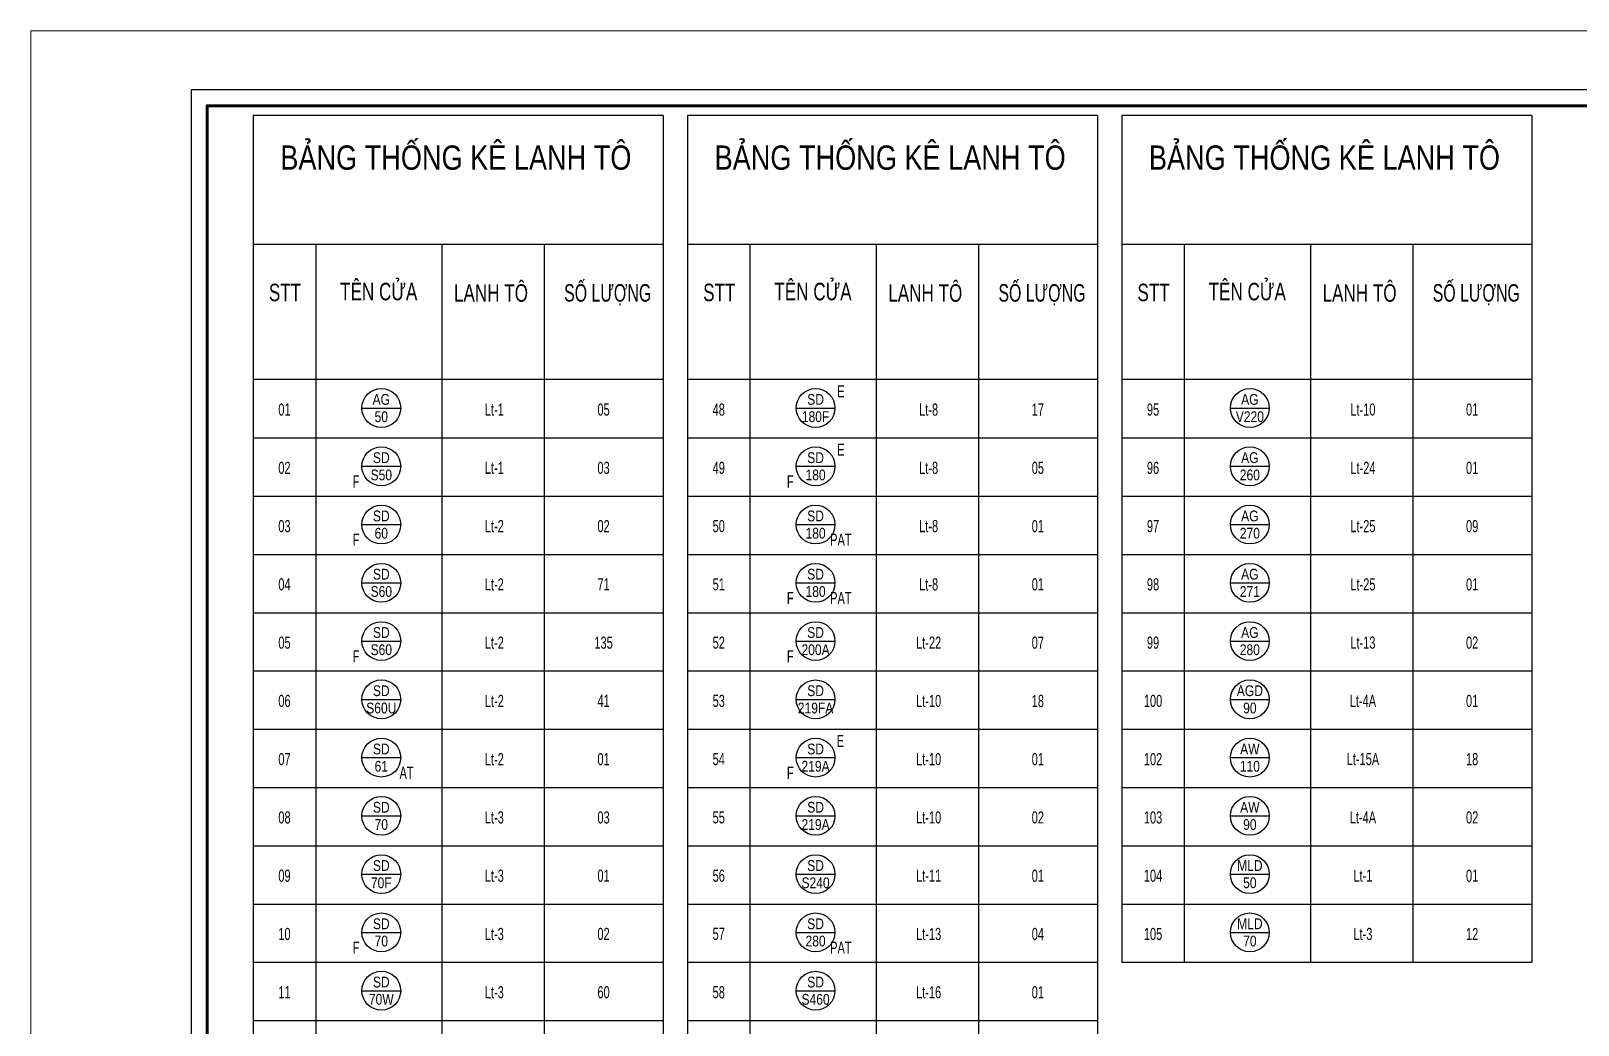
# Model space of a CAD drawing. Header units: millimetres. Extents: x 0 to 23128, y 0 to 16335.
# Drawn here: x 0 to 7968, y 11218 to 16335 of the extents above; entities that cross this region are included whole.
import ezdxf
from ezdxf.enums import TextEntityAlignment as Align

# ---------------------------------------------------------------- set-up
doc = ezdxf.new("R2010")
doc.units = ezdxf.units.MM
doc.header["$LTSCALE"] = 100
doc.header["$MEASUREMENT"] = 0
doc.layers.get('0').update_dxf_attribs({"lineweight": 20})
doc.layers.get('Defpoints').update_dxf_attribs({"color": 40, "lineweight": 20})
for name, color, linetype in [('CDC-KHUNGTEN', 9, 'Continuous'), ('CDC.03.BORDER', 3, 'Continuous'), ('CDC.06.TEXT', 2, 'Continuous'), ('KCS_CHI', 1, 'Continuous')]:
    doc.layers.add(name, color=color, linetype=linetype)
doc.styles.add('ARIAL', font='arial.ttf', dxfattribs={"width": 0.6})
doc.styles.add('JAPAN-EE', font='arial.ttf', dxfattribs={"width": 0.6})

# ---------------------------------------------------------------- blocks, each defined once
blk = doc.blocks.new('NS-SSMK1')
blk.add_line((-900, 0), (900, 0))
blk.add_circle((0, 0), 900)
blk = doc.blocks.new('Khung tên chuẩn')
at = {"layer": 'CDC-KHUNGTEN', "color": 8}
blk.add_lwpolyline([(75096, 1100), (83000, 1100), (83000, 58300), (3000, 58300), (3000, 1100), (75096, 1100)], dxfattribs=at)
at = {"layer": 'CDC-KHUNGTEN', "color": 255, "lineweight": 60}
blk.add_lwpolyline([(74900, 1400), (74900, 58000), (3300, 58000), (3300, 1400), (74900, 1400)], close=True, dxfattribs=at)
at = {"layer": 'Defpoints', "color": 1, "ltscale": 0.2}
blk.add_lwpolyline([(0, 0), (0, 59400), (84100, 59400), (84100, 0), (0, 0)], close=True, dxfattribs=at)

msp = doc.modelspace()

# ---------------------------------------------------------------- linework, layer by layer
at = {"layer": 'CDC.03.BORDER'}
for p, q in [((3256.7, 15900), (1145, 15900)), ((1145, 15900), (1145, 442.9)), ((3256.7, 15900), (3256.7, 442.9)), ((5493.4, 15900), (3381.7, 15900)), ((3381.7, 15900), (3381.7, 442.9)), ((5493.4, 15900), (5493.4, 442.9)), ((7730.1, 15900), (5618.4, 15900)), ((5618.4, 15900), (5618.4, 11540.6)), ((7730.1, 15900), (7730.1, 11540.6)), ((3256.7, 15235.4), (1145, 15235.4)), ((1466.6, 15235.4), (1466.6, 442.9)), ((2116.9, 15235.4), (2116.9, 442.9)), ((2643.5, 15235.4), (2643.5, 6141.7)), ((2643.5, 15235.4), (2643.5, 6141.7)), ((2643.5, 15235.4), (2643.5, 442.9)), ((5493.4, 15235.4), (3381.7, 15235.4)), ((3703.3, 15235.4), (3703.3, 442.9)), ((4353.6, 15235.4), (4353.6, 442.9)), ((4880.2, 15235.4), (4880.2, 442.9)), ((4880.2, 15235.4), (4880.2, 442.9)), ((4880.2, 15235.4), (4880.2, 442.9)), ((7730.1, 15235.4), (5618.4, 15235.4)), ((5940, 15235.4), (5940, 11540.6)), ((6590.3, 15235.4), (6590.3, 11540.6)), ((7116.9, 15235.4), (7116.9, 11540.6)), ((7116.9, 15235.4), (7116.9, 11540.6)), ((7116.9, 15235.4), (7116.9, 11540.6)), ((2643.5, 14887.7), (2643.5, 14887.7)), ((4880.2, 14887.7), (4880.2, 14887.7)), ((7116.9, 14887.7), (7116.9, 14887.7)), ((3256.7, 14540), (1145, 14540)), ((5493.4, 14540), (3381.7, 14540)), ((7730.1, 14540), (5618.4, 14540)), ((5618.4, 11540.6), (7730.1, 11540.6))]:
    msp.add_line(p, q, dxfattribs=at)
at = {"layer": 'KCS_CHI'}
for p, q in [((1145, 14240.1), (3256.7, 14240.1)), ((3381.7, 14240.1), (5493.4, 14240.1)), ((5618.4, 14240.1), (7730.1, 14240.1)), ((1145, 13940.2), (3256.7, 13940.2)), ((3381.7, 13940.2), (5493.4, 13940.2)), ((5618.4, 13940.2), (7730.1, 13940.2)), ((1145, 13640.2), (3256.7, 13640.2)), ((3381.7, 13640.2), (5493.4, 13640.2)), ((5618.4, 13640.2), (7730.1, 13640.2)), ((1145, 13340.3), (3256.7, 13340.3)), ((3381.7, 13340.3), (5493.4, 13340.3)), ((5618.4, 13340.3), (7730.1, 13340.3)), ((1145, 13040.3), (3256.7, 13040.3)), ((3381.7, 13040.3), (5493.4, 13040.3)), ((5618.4, 13040.3), (7730.1, 13040.3)), ((1145, 12740.4), (3256.7, 12740.4)), ((3381.7, 12740.4), (5493.4, 12740.4)), ((5618.4, 12740.4), (7730.1, 12740.4)), ((5618.4, 12740.4), (7730.1, 12740.4)), ((1145, 12440.5), (3256.7, 12440.5)), ((3381.7, 12440.5), (5493.4, 12440.5)), ((5618.4, 12440.5), (7730.1, 12440.5)), ((1145, 12140.5), (3256.7, 12140.5)), ((3381.7, 12140.5), (5493.4, 12140.5)), ((5618.4, 12140.5), (7730.1, 12140.5)), ((1145, 11840.6), (3256.7, 11840.6)), ((3381.7, 11840.6), (5493.4, 11840.6)), ((5618.4, 11840.6), (7730.1, 11840.6)), ((1145, 11540.6), (3256.7, 11540.6)), ((3381.7, 11540.6), (5493.4, 11540.6)), ((1145, 11240.7), (3256.7, 11240.7)), ((3381.7, 11240.7), (5493.4, 11240.7))]:
    msp.add_line(p, q, dxfattribs=at)

# ---------------------------------------------------------------- block references
at = {"xscale": 0.2750000000014552, "yscale": 0.2750000000014552, "zscale": 0.2750000000014552}
msp.add_blockref('Khung tên chuẩn', (0, 0), dxfattribs=at)
at = {"layer": 'CDC.06.TEXT'}
ref = msp.add_blockref('NS-SSMK1', (1804.4, 14393.9), dxfattribs=dict(at, xscale=0.1111111119389534, yscale=0.1111111119389534, zscale=0.1111111119389534))
ref.add_attrib('建具記号', 'AG', dxfattribs={"layer": '0', "height": 55.56, "style": 'JAPAN-EE', "width": 0.8}).set_placement((1804.4, 14438.3), align=Align.MIDDLE)
ref.add_attrib('番号', '50', dxfattribs={"layer": '0', "height": 55.56, "style": 'JAPAN-EE', "width": 0.8}).set_placement((1804.4, 14349.4), align=Align.MIDDLE)
ref = msp.add_blockref('NS-SSMK1', (4041.1, 14393.9), dxfattribs=dict(at, xscale=0.1111111119389534, yscale=0.1111111119389534, zscale=0.1111111119389534))
ref.add_attrib('建具記号', 'SD', dxfattribs={"layer": '0', "height": 55.56, "style": 'JAPAN-EE', "width": 0.8}).set_placement((4041.1, 14438.3), align=Align.MIDDLE)
ref.add_attrib('番号', '180F', dxfattribs={"layer": '0', "height": 55.56, "style": 'JAPAN-EE', "width": 0.8}).set_placement((4041.1, 14349.4), align=Align.MIDDLE)
ref = msp.add_blockref('NS-SSMK1', (6277.8, 14393.9), dxfattribs=dict(at, xscale=0.1111111119389534, yscale=0.1111111119389534, zscale=0.1111111119389534))
ref.add_attrib('建具記号', 'AG', dxfattribs={"layer": '0', "height": 55.56, "style": 'JAPAN-EE', "width": 0.8}).set_placement((6277.8, 14438.3), align=Align.MIDDLE)
ref.add_attrib('番号', 'V220', dxfattribs={"layer": '0', "height": 55.56, "style": 'JAPAN-EE', "width": 0.8}).set_placement((6277.8, 14349.4), align=Align.MIDDLE)
ref = msp.add_blockref('NS-SSMK1', (1804.4, 14093.9), dxfattribs=dict(at, xscale=0.1111111119389534, yscale=0.1111111119389534, zscale=0.1111111119389534))
ref.add_attrib('建具記号', 'SD', dxfattribs={"layer": '0', "height": 55.56, "style": 'JAPAN-EE', "width": 0.8}).set_placement((1804.4, 14138.4), align=Align.MIDDLE)
ref.add_attrib('番号', 'S50', dxfattribs={"layer": '0', "height": 55.56, "style": 'JAPAN-EE', "width": 0.8}).set_placement((1804.4, 14049.5), align=Align.MIDDLE)
ref = msp.add_blockref('NS-SSMK1', (4041.1, 14093.9), dxfattribs=dict(at, xscale=0.1111111119389534, yscale=0.1111111119389534, zscale=0.1111111119389534))
ref.add_attrib('建具記号', 'SD', dxfattribs={"layer": '0', "height": 55.56, "style": 'JAPAN-EE', "width": 0.8}).set_placement((4041.1, 14138.4), align=Align.MIDDLE)
ref.add_attrib('番号', '180', dxfattribs={"layer": '0', "height": 55.56, "style": 'JAPAN-EE', "width": 0.8}).set_placement((4041.1, 14049.5), align=Align.MIDDLE)
ref = msp.add_blockref('NS-SSMK1', (6277.8, 14093.9), dxfattribs=dict(at, xscale=0.1111111119389534, yscale=0.1111111119389534, zscale=0.1111111119389534))
ref.add_attrib('建具記号', 'AG', dxfattribs={"layer": '0', "height": 55.56, "style": 'JAPAN-EE', "width": 0.8}).set_placement((6277.8, 14138.4), align=Align.MIDDLE)
ref.add_attrib('番号', '260', dxfattribs={"layer": '0', "height": 55.56, "style": 'JAPAN-EE', "width": 0.8}).set_placement((6277.8, 14049.5), align=Align.MIDDLE)
ref = msp.add_blockref('NS-SSMK1', (1804.4, 13794), dxfattribs=dict(at, xscale=0.1111111119389534, yscale=0.1111111119389534, zscale=0.1111111119389534))
ref.add_attrib('建具記号', 'SD', dxfattribs={"layer": '0', "height": 55.56, "style": 'JAPAN-EE', "width": 0.8}).set_placement((1804.4, 13838.4), align=Align.MIDDLE)
ref.add_attrib('番号', '60', dxfattribs={"layer": '0', "height": 55.56, "style": 'JAPAN-EE', "width": 0.8}).set_placement((1804.4, 13749.5), align=Align.MIDDLE)
ref = msp.add_blockref('NS-SSMK1', (4041.1, 13794), dxfattribs=dict(at, xscale=0.1111111119389534, yscale=0.1111111119389534, zscale=0.1111111119389534))
ref.add_attrib('建具記号', 'SD', dxfattribs={"layer": '0', "height": 55.56, "style": 'JAPAN-EE', "width": 0.8}).set_placement((4041.1, 13838.4), align=Align.MIDDLE)
ref.add_attrib('番号', '180', dxfattribs={"layer": '0', "height": 55.56, "style": 'JAPAN-EE', "width": 0.8}).set_placement((4041.1, 13749.5), align=Align.MIDDLE)
ref = msp.add_blockref('NS-SSMK1', (6277.8, 13794), dxfattribs=dict(at, xscale=0.1111111119389534, yscale=0.1111111119389534, zscale=0.1111111119389534))
ref.add_attrib('建具記号', 'AG', dxfattribs={"layer": '0', "height": 55.56, "style": 'JAPAN-EE', "width": 0.8}).set_placement((6277.8, 13838.4), align=Align.MIDDLE)
ref.add_attrib('番号', '270', dxfattribs={"layer": '0', "height": 55.56, "style": 'JAPAN-EE', "width": 0.8}).set_placement((6277.8, 13749.5), align=Align.MIDDLE)
ref = msp.add_blockref('NS-SSMK1', (1804.4, 13494), dxfattribs=dict(at, xscale=0.1111111119389534, yscale=0.1111111119389534, zscale=0.1111111119389534))
ref.add_attrib('建具記号', 'SD', dxfattribs={"layer": '0', "height": 55.56, "style": 'JAPAN-EE', "width": 0.8}).set_placement((1804.4, 13538.5), align=Align.MIDDLE)
ref.add_attrib('番号', 'S60', dxfattribs={"layer": '0', "height": 55.56, "style": 'JAPAN-EE', "width": 0.8}).set_placement((1804.4, 13449.6), align=Align.MIDDLE)
ref = msp.add_blockref('NS-SSMK1', (4041.1, 13494), dxfattribs=dict(at, xscale=0.1111111119389534, yscale=0.1111111119389534, zscale=0.1111111119389534))
ref.add_attrib('建具記号', 'SD', dxfattribs={"layer": '0', "height": 55.56, "style": 'JAPAN-EE', "width": 0.8}).set_placement((4041.1, 13538.5), align=Align.MIDDLE)
ref.add_attrib('番号', '180', dxfattribs={"layer": '0', "height": 55.56, "style": 'JAPAN-EE', "width": 0.8}).set_placement((4041.1, 13449.6), align=Align.MIDDLE)
ref = msp.add_blockref('NS-SSMK1', (6277.8, 13494), dxfattribs=dict(at, xscale=0.1111111119389534, yscale=0.1111111119389534, zscale=0.1111111119389534))
ref.add_attrib('建具記号', 'AG', dxfattribs={"layer": '0', "height": 55.56, "style": 'JAPAN-EE', "width": 0.8}).set_placement((6277.8, 13538.5), align=Align.MIDDLE)
ref.add_attrib('番号', '271', dxfattribs={"layer": '0', "height": 55.56, "style": 'JAPAN-EE', "width": 0.8}).set_placement((6277.8, 13449.6), align=Align.MIDDLE)
ref = msp.add_blockref('NS-SSMK1', (1804.4, 13194.1), dxfattribs=dict(at, xscale=0.1111111119389534, yscale=0.1111111119389534, zscale=0.1111111119389534))
ref.add_attrib('建具記号', 'SD', dxfattribs={"layer": '0', "height": 55.56, "style": 'JAPAN-EE', "width": 0.8}).set_placement((1804.4, 13238.5), align=Align.MIDDLE)
ref.add_attrib('番号', 'S60', dxfattribs={"layer": '0', "height": 55.56, "style": 'JAPAN-EE', "width": 0.8}).set_placement((1804.4, 13149.7), align=Align.MIDDLE)
ref = msp.add_blockref('NS-SSMK1', (4041.1, 13194.1), dxfattribs=dict(at, xscale=0.1111111119389534, yscale=0.1111111119389534, zscale=0.1111111119389534))
ref.add_attrib('建具記号', 'SD', dxfattribs={"layer": '0', "height": 55.56, "style": 'JAPAN-EE', "width": 0.8}).set_placement((4041.1, 13238.5), align=Align.MIDDLE)
ref.add_attrib('番号', '200A', dxfattribs={"layer": '0', "height": 55.56, "style": 'JAPAN-EE', "width": 0.8}).set_placement((4041.1, 13149.7), align=Align.MIDDLE)
ref = msp.add_blockref('NS-SSMK1', (6277.8, 13194.1), dxfattribs=dict(at, xscale=0.1111111119389534, yscale=0.1111111119389534, zscale=0.1111111119389534))
ref.add_attrib('建具記号', 'AG', dxfattribs={"layer": '0', "height": 55.56, "style": 'JAPAN-EE', "width": 0.8}).set_placement((6277.8, 13238.5), align=Align.MIDDLE)
ref.add_attrib('番号', '280', dxfattribs={"layer": '0', "height": 55.56, "style": 'JAPAN-EE', "width": 0.8}).set_placement((6277.8, 13149.7), align=Align.MIDDLE)
ref = msp.add_blockref('NS-SSMK1', (1804.4, 12894.2), dxfattribs=dict(at, xscale=0.1111111119389534, yscale=0.1111111119389534, zscale=0.1111111119389534))
ref.add_attrib('建具記号', 'SD', dxfattribs={"layer": '0', "height": 55.56, "style": 'JAPAN-EE', "width": 0.8}).set_placement((1804.4, 12938.6), align=Align.MIDDLE)
ref.add_attrib('番号', 'S60U', dxfattribs={"layer": '0', "height": 55.56, "style": 'JAPAN-EE', "width": 0.8}).set_placement((1804.4, 12849.7), align=Align.MIDDLE)
ref = msp.add_blockref('NS-SSMK1', (4041.1, 12894.1), dxfattribs=dict(at, xscale=0.1111111119389534, yscale=0.1111111119389534, zscale=0.1111111119389534))
ref.add_attrib('建具記号', 'SD', dxfattribs={"layer": '0', "height": 55.56, "style": 'JAPAN-EE', "width": 0.8}).set_placement((4041.1, 12938.6), align=Align.MIDDLE)
ref.add_attrib('番号', '219FA', dxfattribs={"layer": '0', "height": 55.56, "style": 'JAPAN-EE', "width": 0.8}).set_placement((4041.1, 12849.7), align=Align.MIDDLE)
ref = msp.add_blockref('NS-SSMK1', (6277.8, 12894.2), dxfattribs=dict(at, xscale=0.1111111119389534, yscale=0.1111111119389534, zscale=0.1111111119389534))
ref.add_attrib('建具記号', 'AGD', dxfattribs={"layer": '0', "height": 55.56, "style": 'JAPAN-EE', "width": 0.8}).set_placement((6277.8, 12938.6), align=Align.MIDDLE)
ref.add_attrib('番号', '90', dxfattribs={"layer": '0', "height": 55.56, "style": 'JAPAN-EE', "width": 0.8}).set_placement((6277.8, 12849.7), align=Align.MIDDLE)
ref = msp.add_blockref('NS-SSMK1', (1804.4, 12594.2), dxfattribs=dict(at, xscale=0.1111111119389534, yscale=0.1111111119389534, zscale=0.1111111119389534))
ref.add_attrib('建具記号', 'SD', dxfattribs={"layer": '0', "height": 55.56, "style": 'JAPAN-EE', "width": 0.8}).set_placement((1804.4, 12638.7), align=Align.MIDDLE)
ref.add_attrib('番号', '61', dxfattribs={"layer": '0', "height": 55.56, "style": 'JAPAN-EE', "width": 0.8}).set_placement((1804.4, 12549.8), align=Align.MIDDLE)
ref = msp.add_blockref('NS-SSMK1', (4041.1, 12594.2), dxfattribs=dict(at, xscale=0.1111111119389534, yscale=0.1111111119389534, zscale=0.1111111119389534))
ref.add_attrib('建具記号', 'SD', dxfattribs={"layer": '0', "height": 55.56, "style": 'JAPAN-EE', "width": 0.8}).set_placement((4041.1, 12638.6), align=Align.MIDDLE)
ref.add_attrib('番号', '219A', dxfattribs={"layer": '0', "height": 55.56, "style": 'JAPAN-EE', "width": 0.8}).set_placement((4041.1, 12549.8), align=Align.MIDDLE)
ref = msp.add_blockref('NS-SSMK1', (6277.8, 12594.2), dxfattribs=dict(at, xscale=0.1111111119389534, yscale=0.1111111119389534, zscale=0.1111111119389534))
ref.add_attrib('建具記号', 'AW', dxfattribs={"layer": '0', "height": 55.56, "style": 'JAPAN-EE', "width": 0.8}).set_placement((6277.8, 12638.7), align=Align.MIDDLE)
ref.add_attrib('番号', '110', dxfattribs={"layer": '0', "height": 55.56, "style": 'JAPAN-EE', "width": 0.8}).set_placement((6277.8, 12549.8), align=Align.MIDDLE)
ref = msp.add_blockref('NS-SSMK1', (1804.4, 12294.3), dxfattribs=dict(at, xscale=0.1111111119389534, yscale=0.1111111119389534, zscale=0.1111111119389534))
ref.add_attrib('建具記号', 'SD', dxfattribs={"layer": '0', "height": 55.56, "style": 'JAPAN-EE', "width": 0.8}).set_placement((1804.4, 12338.7), align=Align.MIDDLE)
ref.add_attrib('番号', '70', dxfattribs={"layer": '0', "height": 55.56, "style": 'JAPAN-EE', "width": 0.8}).set_placement((1804.4, 12249.8), align=Align.MIDDLE)
ref = msp.add_blockref('NS-SSMK1', (4041.1, 12294.3), dxfattribs=dict(at, xscale=0.1111111119389534, yscale=0.1111111119389534, zscale=0.1111111119389534))
ref.add_attrib('建具記号', 'SD', dxfattribs={"layer": '0', "height": 55.56, "style": 'JAPAN-EE', "width": 0.8}).set_placement((4041.1, 12338.7), align=Align.MIDDLE)
ref.add_attrib('番号', '219A', dxfattribs={"layer": '0', "height": 55.56, "style": 'JAPAN-EE', "width": 0.8}).set_placement((4041.1, 12249.8), align=Align.MIDDLE)
ref = msp.add_blockref('NS-SSMK1', (6277.8, 12294.3), dxfattribs=dict(at, xscale=0.1111111119389534, yscale=0.1111111119389534, zscale=0.1111111119389534))
ref.add_attrib('建具記号', 'AW', dxfattribs={"layer": '0', "height": 55.56, "style": 'JAPAN-EE', "width": 0.8}).set_placement((6277.8, 12338.7), align=Align.MIDDLE)
ref.add_attrib('番号', '90', dxfattribs={"layer": '0', "height": 55.56, "style": 'JAPAN-EE', "width": 0.8}).set_placement((6277.8, 12249.8), align=Align.MIDDLE)
ref = msp.add_blockref('NS-SSMK1', (1804.4, 11994.3), dxfattribs=dict(at, xscale=0.1111111119389534, yscale=0.1111111119389534, zscale=0.1111111119389534))
ref.add_attrib('建具記号', 'SD', dxfattribs={"layer": '0', "height": 55.56, "style": 'JAPAN-EE', "width": 0.8}).set_placement((1804.4, 12038.8), align=Align.MIDDLE)
ref.add_attrib('番号', '70F', dxfattribs={"layer": '0', "height": 55.56, "style": 'JAPAN-EE', "width": 0.8}).set_placement((1804.4, 11949.9), align=Align.MIDDLE)
ref = msp.add_blockref('NS-SSMK1', (4041.1, 11994.3), dxfattribs=dict(at, xscale=0.1111111119389534, yscale=0.1111111119389534, zscale=0.1111111119389534))
ref.add_attrib('建具記号', 'SD', dxfattribs={"layer": '0', "height": 55.56, "style": 'JAPAN-EE', "width": 0.8}).set_placement((4041.1, 12038.8), align=Align.MIDDLE)
ref.add_attrib('番号', 'S240', dxfattribs={"layer": '0', "height": 55.56, "style": 'JAPAN-EE', "width": 0.8}).set_placement((4041.1, 11949.9), align=Align.MIDDLE)
ref = msp.add_blockref('NS-SSMK1', (6277.8, 11994.3), dxfattribs=dict(at, xscale=0.1111111119389534, yscale=0.1111111119389534, zscale=0.1111111119389534))
ref.add_attrib('建具記号', 'MLD', dxfattribs={"layer": '0', "height": 55.56, "style": 'JAPAN-EE', "width": 0.8}).set_placement((6277.8, 12038.8), align=Align.MIDDLE)
ref.add_attrib('番号', '50', dxfattribs={"layer": '0', "height": 55.56, "style": 'JAPAN-EE', "width": 0.8}).set_placement((6277.8, 11949.9), align=Align.MIDDLE)
ref = msp.add_blockref('NS-SSMK1', (1804.4, 11694.4), dxfattribs=dict(at, xscale=0.1111111119389534, yscale=0.1111111119389534, zscale=0.1111111119389534))
ref.add_attrib('建具記号', 'SD', dxfattribs={"layer": '0', "height": 55.56, "style": 'JAPAN-EE', "width": 0.8}).set_placement((1804.4, 11738.8), align=Align.MIDDLE)
ref.add_attrib('番号', '70', dxfattribs={"layer": '0', "height": 55.56, "style": 'JAPAN-EE', "width": 0.8}).set_placement((1804.4, 11650), align=Align.MIDDLE)
ref = msp.add_blockref('NS-SSMK1', (4041.1, 11694.4), dxfattribs=dict(at, xscale=0.1111111119389534, yscale=0.1111111119389534, zscale=0.1111111119389534))
ref.add_attrib('建具記号', 'SD', dxfattribs={"layer": '0', "height": 55.56, "style": 'JAPAN-EE', "width": 0.8}).set_placement((4041.1, 11738.8), align=Align.MIDDLE)
ref.add_attrib('番号', '280', dxfattribs={"layer": '0', "height": 55.56, "style": 'JAPAN-EE', "width": 0.8}).set_placement((4041.1, 11650), align=Align.MIDDLE)
ref = msp.add_blockref('NS-SSMK1', (6277.8, 11694.4), dxfattribs=dict(at, xscale=0.1111111119389534, yscale=0.1111111119389534, zscale=0.1111111119389534))
ref.add_attrib('建具記号', 'MLD', dxfattribs={"layer": '0', "height": 55.56, "style": 'JAPAN-EE', "width": 0.8}).set_placement((6277.8, 11738.8), align=Align.MIDDLE)
ref.add_attrib('番号', '70', dxfattribs={"layer": '0', "height": 55.56, "style": 'JAPAN-EE', "width": 0.8}).set_placement((6277.8, 11650), align=Align.MIDDLE)
ref = msp.add_blockref('NS-SSMK1', (1804.4, 11394.5), dxfattribs=dict(at, xscale=0.1111111119389534, yscale=0.1111111119389534, zscale=0.1111111119389534))
ref.add_attrib('建具記号', 'SD', dxfattribs={"layer": '0', "height": 55.56, "style": 'JAPAN-EE', "width": 0.8}).set_placement((1804.4, 11438.9), align=Align.MIDDLE)
ref.add_attrib('番号', '70W', dxfattribs={"layer": '0', "height": 55.56, "style": 'JAPAN-EE', "width": 0.8}).set_placement((1804.4, 11350), align=Align.MIDDLE)
ref = msp.add_blockref('NS-SSMK1', (4041.1, 11394.4), dxfattribs=dict(at, xscale=0.1111111119389534, yscale=0.1111111119389534, zscale=0.1111111119389534))
ref.add_attrib('建具記号', 'SD', dxfattribs={"layer": '0', "height": 55.56, "style": 'JAPAN-EE', "width": 0.8}).set_placement((4041.1, 11438.9), align=Align.MIDDLE)
ref.add_attrib('番号', 'S460', dxfattribs={"layer": '0', "height": 55.56, "style": 'JAPAN-EE', "width": 0.8}).set_placement((4041.1, 11350), align=Align.MIDDLE)

# ---------------------------------------------------------------- texts
at = {"layer": 'CDC.06.TEXT', "style": 'ARIAL'}
for s, height, width, p in [('BẢNG THỐNG KÊ LANH TÔ', 125, 0.8, (2188.5, 15701)), ('BẢNG THỐNG KÊ LANH TÔ', 125, 0.8, (4425.2, 15701)), ('BẢNG THỐNG KÊ LANH TÔ', 125, 0.8, (6661.9, 15701)), ('TÊN CỬA', 90, 0.7, (1791.1, 15006.4)), ('TÊN CỬA', 90, 0.7, (4027.8, 15006.4)), ('TÊN CỬA', 90, 0.7, (6264.5, 15006.4)), ('STT', 90, 0.7, (1308.5, 14988.9)), ('LANH TÔ', 90, 0.7, (2369.4, 14997.6)), ('SỐ LƯỢNG', 90, 0.65, (2970.5, 14990.3)), ('STT', 90, 0.7, (3545.2, 14988.9)), ('LANH TÔ', 90, 0.7, (4606.1, 14997.6)), ('SỐ LƯỢNG', 90, 0.65, (5207.2, 14990.3)), ('STT', 90, 0.7, (5781.9, 14988.9)), ('LANH TÔ', 90, 0.7, (6842.8, 14997.6)), ('SỐ LƯỢNG', 90, 0.65, (7443.9, 14990.3)), ('E', 62.5, 0.65, (4171.4, 14479.5)), ('01', 62.5, 0.65, (1305.7, 14386)), ('Lt-1', 62.5, 0.65, (2386.7, 14386)), ('05', 62.5, 0.65, (2949.2, 14386)), ('48', 62.5, 0.65, (3542.4, 14386)), ('Lt-8', 62.5, 0.65, (4623.4, 14386)), ('17', 62.5, 0.65, (5185.9, 14386)), ('95', 62.5, 0.65, (5779.1, 14386)), ('Lt-10', 62.5, 0.65, (6860.1, 14386)), ('01', 62.5, 0.65, (7422.6, 14386)), ('E', 62.5, 0.65, (4171.4, 14179.5)), ('02', 62.5, 0.65, (1305.7, 14086)), ('Lt-1', 62.5, 0.65, (2386.7, 14086)), ('03', 62.5, 0.65, (2949.2, 14086)), ('49', 62.5, 0.65, (3542.4, 14086)), ('Lt-8', 62.5, 0.65, (4623.4, 14086)), ('05', 62.5, 0.65, (5185.9, 14086)), ('96', 62.5, 0.65, (5779.1, 14086)), ('Lt-24', 62.5, 0.65, (6860.1, 14086)), ('01', 62.5, 0.65, (7422.6, 14086)), ('F', 62.5, 0.65, (1674.1, 14015.7)), ('F', 62.5, 0.65, (3910.8, 14015.7)), ('03', 62.5, 0.65, (1305.7, 13786.1)), ('Lt-2', 62.5, 0.65, (2386.7, 13786.1)), ('02', 62.5, 0.65, (2949.2, 13786.1)), ('50', 62.5, 0.65, (3542.4, 13786.1)), ('Lt-8', 62.5, 0.65, (4623.4, 13786.1)), ('01', 62.5, 0.65, (5185.9, 13786.1)), ('97', 62.5, 0.65, (5779.1, 13786.1)), ('Lt-25', 62.5, 0.65, (6860.1, 13786.1)), ('09', 62.5, 0.65, (7422.6, 13786.1)), ('F', 62.5, 0.65, (1674.1, 13715.8)), ('PAT', 62.5, 0.65, (4171.4, 13715.8)), ('04', 62.5, 0.65, (1305.7, 13486.1)), ('Lt-2', 62.5, 0.65, (2386.7, 13486.1)), ('71', 62.5, 0.65, (2949.2, 13486.1)), ('51', 62.5, 0.65, (3542.4, 13486.1)), ('Lt-8', 62.5, 0.65, (4623.4, 13486.1)), ('01', 62.5, 0.65, (5185.9, 13486.1)), ('98', 62.5, 0.65, (5779.1, 13486.1)), ('Lt-25', 62.5, 0.65, (6860.1, 13486.1)), ('01', 62.5, 0.65, (7422.6, 13486.1)), ('F', 62.5, 0.65, (3910.8, 13415.8)), ('PAT', 62.5, 0.65, (4171.4, 13415.8)), ('05', 62.5, 0.65, (1305.7, 13186.2)), ('Lt-2', 62.5, 0.65, (2386.7, 13186.2)), ('135', 62.5, 0.65, (2949.2, 13186.2)), ('52', 62.5, 0.65, (3542.4, 13186.2)), ('Lt-22', 62.5, 0.65, (4623.4, 13186.2)), ('07', 62.5, 0.65, (5185.9, 13186.2)), ('99', 62.5, 0.65, (5779.1, 13186.2)), ('Lt-13', 62.5, 0.65, (6860.1, 13186.2)), ('02', 62.5, 0.65, (7422.6, 13186.2)), ('F', 62.5, 0.65, (1674.1, 13115.9)), ('F', 62.5, 0.65, (3910.8, 13115.9)), ('06', 62.5, 0.65, (1305.7, 12886.3)), ('Lt-2', 62.5, 0.65, (2386.7, 12886.3)), ('41', 62.5, 0.65, (2949.2, 12886.3)), ('53', 62.5, 0.65, (3542.4, 12886.3)), ('Lt-10', 62.5, 0.65, (4623.4, 12886.2)), ('18', 62.5, 0.65, (5185.9, 12886.2)), ('100', 62.5, 0.65, (5779.1, 12886.3)), ('Lt-4A', 62.5, 0.65, (6860.1, 12886.3)), ('01', 62.5, 0.65, (7422.6, 12886.3)), ('E', 62.5, 0.65, (4168.9, 12679.9)), ('07', 62.5, 0.65, (1305.7, 12586.3)), ('Lt-2', 62.5, 0.65, (2386.7, 12586.3)), ('01', 62.5, 0.65, (2949.2, 12586.3)), ('54', 62.5, 0.65, (3542.4, 12586.3)), ('Lt-10', 62.5, 0.65, (4623.4, 12586.3)), ('01', 62.5, 0.65, (5185.9, 12586.3)), ('102', 62.5, 0.65, (5779.1, 12586.3)), ('Lt-15A', 62.5, 0.65, (6860.1, 12586.3)), ('18', 62.5, 0.65, (7422.6, 12586.3)), ('AT', 62.5, 0.65, (1934.7, 12516)), ('F', 62.5, 0.65, (3910.8, 12516)), ('08', 62.5, 0.65, (1305.7, 12286.4)), ('Lt-3', 62.5, 0.65, (2386.7, 12286.4)), ('03', 62.5, 0.65, (2949.2, 12286.4)), ('55', 62.5, 0.65, (3542.4, 12286.4)), ('Lt-10', 62.5, 0.65, (4623.4, 12286.4)), ('02', 62.5, 0.65, (5185.9, 12286.4)), ('103', 62.5, 0.65, (5779.1, 12286.4)), ('Lt-4A', 62.5, 0.65, (6860.1, 12286.4)), ('02', 62.5, 0.65, (7422.6, 12286.4)), ('09', 62.5, 0.65, (1305.7, 11986.4)), ('Lt-3', 62.5, 0.65, (2386.7, 11986.4)), ('01', 62.5, 0.65, (2949.2, 11986.4)), ('56', 62.5, 0.65, (3542.4, 11986.4)), ('Lt-11', 62.5, 0.65, (4623.4, 11986.4)), ('01', 62.5, 0.65, (5185.9, 11986.4)), ('104', 62.5, 0.65, (5779.1, 11986.4)), ('Lt-1', 62.5, 0.65, (6860.1, 11986.4)), ('01', 62.5, 0.65, (7422.6, 11986.4)), ('10', 62.5, 0.65, (1305.7, 11686.5)), ('Lt-3', 62.5, 0.65, (2386.7, 11686.5)), ('02', 62.5, 0.65, (2949.2, 11686.5)), ('57', 62.5, 0.65, (3542.4, 11686.5)), ('Lt-13', 62.5, 0.65, (4623.4, 11686.5)), ('04', 62.5, 0.65, (5185.9, 11686.5)), ('105', 62.5, 0.65, (5779.1, 11686.5)), ('Lt-3', 62.5, 0.65, (6860.1, 11686.5)), ('12', 62.5, 0.65, (7422.6, 11686.5)), ('F', 62.5, 0.65, (1674.1, 11616.2)), ('PAT', 62.5, 0.65, (4171.4, 11616.2)), ('11', 62.5, 0.65, (1305.7, 11386.6)), ('Lt-3', 62.5, 0.65, (2386.7, 11386.6)), ('60', 62.5, 0.65, (2949.2, 11386.6)), ('58', 62.5, 0.65, (3542.4, 11386.6)), ('Lt-16', 62.5, 0.65, (4623.4, 11386.5)), ('01', 62.5, 0.65, (5185.9, 11386.5))]:
    msp.add_text(s, height=height, dxfattribs=dict(at, width=width)).set_placement(p, align=Align.MIDDLE)

doc.saveas('drawing.dxf')
